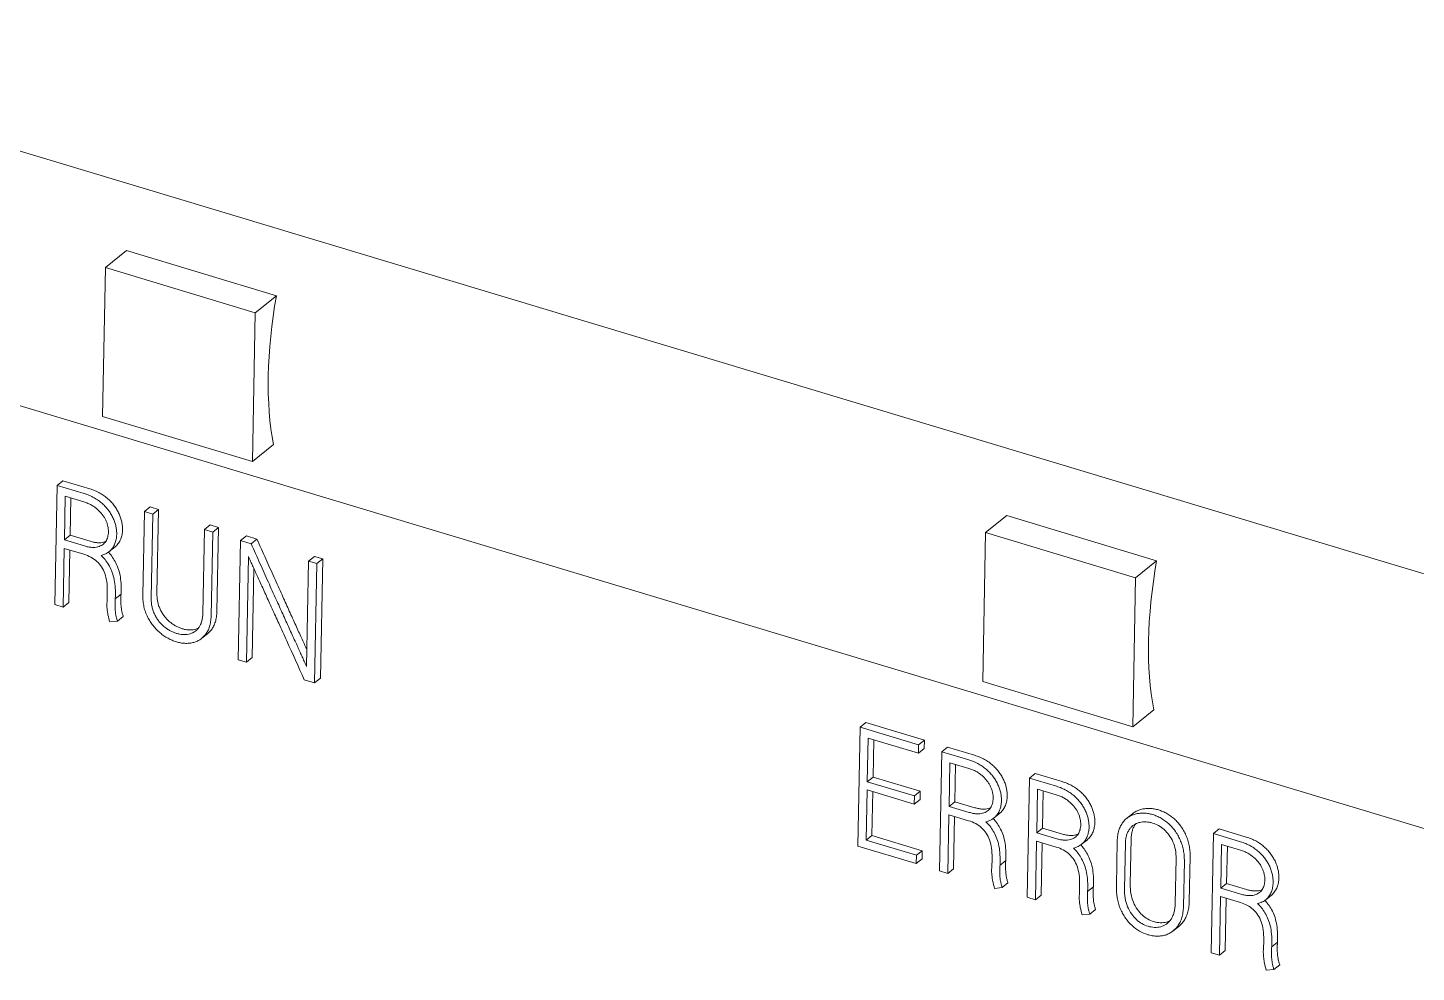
# Model space of a CAD drawing. Header units: inches. Extents: x 9220 to 92460, y -39241 to 4813.
# Drawn here: x 74489.39 to 74502.29, y -32893.82 to -32885.04 of the extents above; entities that cross this region are included whole.
import ezdxf

# ---------------------------------------------------------------- set-up
doc = ezdxf.new("R2010")
doc.units = ezdxf.units.IN
doc.header["$MEASUREMENT"] = 0

# ---------------------------------------------------------------- blocks, each defined once
blk = doc.blocks.new('A$C24EF5112')
at = {"color": 0, "linetype": 'Continuous', "lineweight": 0, "extrusion": (1.17636e-17, 0.017452, 0.999848)}
for p, q in [((-236.687, 322.44), (-132.314, 291)), ((-236.804, 316.416), (-132.431, 284.976)), ((-207.935, 311.619), (-207.434, 312.023)), ((-207.434, 312.023), (-203.87, 310.949)), ((-207.935, 311.619), (-208.004, 308.077)), ((-204.372, 310.545), (-207.935, 311.619)), ((-204.372, 310.545), (-203.87, 310.949)), ((-204.44, 307.004), (-204.372, 310.545)), ((-208.004, 308.077), (-204.44, 307.004)), ((-204.44, 307.004), (-203.939, 307.408)), ((-209.082, 306.439), (-209.137, 303.606)), ((-208.945, 306.55), (-209.082, 306.439)), ((-208.44, 306.245), (-209.082, 306.439)), ((-208.303, 306.356), (-208.945, 306.55)), ((-208.909, 305.142), (-208.889, 306.179)), ((-208.889, 306.179), (-208.444, 306.045)), ((-208.771, 305.252), (-208.754, 306.139)), ((-206.867, 305.928), (-207.004, 305.817)), ((-206.67, 305.868), (-206.867, 305.928)), ((-207.004, 305.817), (-207.043, 303.821)), ((-206.807, 305.758), (-207.004, 305.817)), ((-206.846, 303.761), (-206.807, 305.758)), ((-206.67, 305.868), (-206.807, 305.758)), ((-206.709, 303.872), (-206.67, 305.868)), ((-187.014, 305.316), (-186.513, 305.721)), ((-186.513, 305.721), (-182.949, 304.647)), ((-208.771, 305.252), (-208.909, 305.142)), ((-208.296, 305.109), (-208.771, 305.252)), ((-205.581, 305.388), (-205.619, 303.392)), ((-205.443, 305.499), (-205.581, 305.388)), ((-205.383, 305.329), (-205.581, 305.388)), ((-205.246, 305.439), (-205.443, 305.499)), ((-205.422, 303.332), (-205.383, 305.329)), ((-205.246, 305.439), (-205.383, 305.329)), ((-205.285, 303.443), (-205.246, 305.439)), ((-187.014, 305.316), (-187.083, 301.775)), ((-183.45, 304.243), (-187.014, 305.316)), ((-208.94, 303.546), (-208.913, 304.941)), ((-208.913, 304.941), (-208.445, 304.8)), ((-208.433, 304.998), (-208.909, 305.142)), ((-207.704, 304.976), (-207.841, 304.866)), ((-204.722, 305.125), (-204.777, 302.292)), ((-204.584, 305.236), (-204.722, 305.125)), ((-204.47, 305.05), (-204.722, 305.125)), ((-204.333, 305.16), (-204.584, 305.236)), ((-204.333, 305.16), (-204.47, 305.05)), ((-208.802, 303.657), (-208.778, 304.901)), ((-204.583, 302.234), (-204.534, 304.749)), ((-203.105, 304.638), (-203.153, 302.131)), ((-202.967, 304.749), (-203.105, 304.638)), ((-202.907, 304.579), (-203.105, 304.638)), ((-202.77, 304.69), (-202.967, 304.749)), ((-202.77, 304.69), (-202.907, 304.579)), ((-202.825, 301.856), (-202.77, 304.69)), ((-183.45, 304.243), (-182.949, 304.647)), ((-204.446, 302.345), (-204.405, 304.461)), ((-202.962, 301.746), (-202.907, 304.579)), ((-207.561, 303.856), (-207.56, 303.935)), ((-183.519, 300.702), (-183.45, 304.243)), ((-209.137, 303.606), (-208.94, 303.546)), ((-208.802, 303.657), (-208.94, 303.546)), ((-207.894, 303.674), (-207.899, 303.64)), ((-207.89, 303.922), (-207.894, 303.674)), ((-207.561, 303.856), (-207.698, 303.745)), ((-207.698, 303.745), (-207.697, 303.824)), ((-207.509, 303.319), (-207.647, 303.208)), ((-207.83, 303.192), (-207.647, 303.208)), ((-205.505, 302.913), (-205.642, 302.803)), ((-204.777, 302.292), (-204.583, 302.234)), ((-204.446, 302.345), (-204.583, 302.234)), ((-203.206, 301.819), (-202.962, 301.746)), ((-202.825, 301.856), (-202.962, 301.746)), ((-187.083, 301.775), (-183.519, 300.702)), ((-183.519, 300.702), (-183.018, 301.106)), ((-189.997, 300.69), (-190.052, 297.864)), ((-189.859, 300.8), (-189.997, 300.69)), ((-188.608, 300.271), (-189.997, 300.69)), ((-188.47, 300.382), (-189.859, 300.8)), ((-189.827, 299.394), (-189.807, 300.431)), ((-189.807, 300.431), (-188.612, 300.071)), ((-189.69, 299.504), (-189.673, 300.391)), ((-188.47, 300.382), (-188.608, 300.271)), ((-188.474, 300.182), (-188.47, 300.382)), ((-188.612, 300.071), (-188.608, 300.271)), ((-188.474, 300.182), (-188.612, 300.071)), ((-188.054, 300.105), (-188.109, 297.272)), ((-187.917, 300.215), (-188.054, 300.105)), ((-187.412, 299.911), (-188.054, 300.105)), ((-187.275, 300.022), (-187.917, 300.215)), ((-187.881, 298.807), (-187.861, 299.845)), ((-187.861, 299.845), (-187.416, 299.711)), ((-187.744, 298.918), (-187.727, 299.804)), ((-189.69, 299.504), (-189.827, 299.394)), ((-188.705, 299.056), (-189.827, 299.394)), ((-188.568, 299.166), (-189.69, 299.504)), ((-185.973, 299.478), (-186.028, 296.645)), ((-185.836, 299.588), (-185.973, 299.478)), ((-185.331, 299.284), (-185.973, 299.478)), ((-185.193, 299.395), (-185.836, 299.588)), ((-189.854, 298.003), (-189.831, 299.197)), ((-189.831, 299.197), (-188.709, 298.859)), ((-189.717, 298.113), (-189.697, 299.157)), ((-188.709, 298.859), (-188.705, 299.056)), ((-188.568, 299.166), (-188.705, 299.056)), ((-188.572, 298.97), (-188.568, 299.166)), ((-185.8, 298.18), (-185.78, 299.218)), ((-185.78, 299.218), (-185.335, 299.084)), ((-185.662, 298.291), (-185.645, 299.177)), ((-188.572, 298.97), (-188.709, 298.859)), ((-187.744, 298.918), (-187.881, 298.807)), ((-187.405, 298.664), (-187.881, 298.807)), ((-187.268, 298.775), (-187.744, 298.918)), ((-187.912, 297.212), (-187.885, 298.607)), ((-187.885, 298.607), (-187.417, 298.466)), ((-187.775, 297.323), (-187.751, 298.567)), ((-186.676, 298.642), (-186.813, 298.532)), ((-183.524, 298.632), (-183.662, 298.521)), ((-189.717, 298.113), (-189.854, 298.003)), ((-188.659, 297.643), (-189.854, 298.003)), ((-188.522, 297.753), (-189.717, 298.113)), ((-185.662, 298.291), (-185.8, 298.18)), ((-185.324, 298.037), (-185.8, 298.18)), ((-185.187, 298.148), (-185.662, 298.291)), ((-184.595, 298.015), (-184.732, 297.905)), ((-183.885, 297.987), (-183.906, 296.906)), ((-183.575, 296.959), (-183.554, 298.04)), ((-181.597, 298.16), (-181.652, 295.326)), ((-181.46, 298.27), (-181.597, 298.16)), ((-180.955, 297.966), (-181.597, 298.16)), ((-180.818, 298.077), (-181.46, 298.27)), ((-190.052, 297.864), (-188.663, 297.446)), ((-188.522, 297.753), (-188.659, 297.643)), ((-188.525, 297.557), (-188.522, 297.753)), ((-185.831, 296.585), (-185.804, 297.98)), ((-185.804, 297.98), (-185.335, 297.839)), ((-185.693, 296.696), (-185.669, 297.94)), ((-183.712, 296.848), (-183.691, 297.929)), ((-181.424, 296.862), (-181.404, 297.9)), ((-181.404, 297.9), (-180.959, 297.766)), ((-181.287, 296.973), (-181.269, 297.859)), ((-188.663, 297.446), (-188.659, 297.643)), ((-188.525, 297.557), (-188.663, 297.446)), ((-186.867, 297.34), (-186.871, 297.306)), ((-186.862, 297.587), (-186.867, 297.34)), ((-186.534, 297.522), (-186.671, 297.411)), ((-186.671, 297.411), (-186.669, 297.49)), ((-186.534, 297.522), (-186.532, 297.601)), ((-182.488, 297.566), (-182.509, 296.486)), ((-182.312, 296.426), (-182.291, 297.507)), ((-182.175, 296.537), (-182.154, 297.618)), ((-188.109, 297.272), (-187.912, 297.212)), ((-187.775, 297.323), (-187.912, 297.212)), ((-186.802, 296.858), (-186.619, 296.874)), ((-186.482, 296.985), (-186.619, 296.874)), ((-185.693, 296.696), (-185.831, 296.585)), ((-184.785, 296.713), (-184.79, 296.679)), ((-184.78, 296.96), (-184.785, 296.713)), ((-184.452, 296.895), (-184.589, 296.784)), ((-184.589, 296.784), (-184.588, 296.863)), ((-184.452, 296.895), (-184.451, 296.974)), ((-181.287, 296.973), (-181.424, 296.862)), ((-180.948, 296.719), (-181.424, 296.862)), ((-180.811, 296.83), (-181.287, 296.973)), ((-180.219, 296.697), (-180.356, 296.586)), ((-186.028, 296.645), (-185.831, 296.585)), ((-184.4, 296.358), (-184.537, 296.247)), ((-181.455, 295.267), (-181.428, 296.662)), ((-181.428, 296.662), (-180.96, 296.521)), ((-181.318, 295.378), (-181.294, 296.622)), ((-184.721, 296.231), (-184.537, 296.247)), ((-182.422, 295.954), (-182.559, 295.844)), ((-181.318, 295.378), (-181.455, 295.267)), ((-180.41, 295.395), (-180.414, 295.361)), ((-180.405, 295.642), (-180.41, 295.395)), ((-180.076, 295.577), (-180.214, 295.466)), ((-180.214, 295.466), (-180.212, 295.545)), ((-180.076, 295.577), (-180.075, 295.655)), ((-181.652, 295.326), (-181.455, 295.267)), ((-180.024, 295.039), (-180.162, 294.929)), ((-180.345, 294.913), (-180.162, 294.929))]:
    blk.add_line(p, q, dxfattribs=at)
at = {"color": 0, "linetype": 'Continuous', "lineweight": 0}
for centre in [(-200.631, 311.818), (-179.71, 305.516)]:
    blk.add_ellipse(centre, major_axis=(-1.947, -6.463), ratio=0.437606, start_param=4.977159, end_param=5.586544, dxfattribs=at)
for points, knots in [([(-208.036, 304.776), (-207.997, 304.785), (-207.922, 304.81), (-207.827, 304.871), (-207.756, 304.954), (-207.706, 305.051), (-207.673, 305.157), (-207.663, 305.263), (-207.667, 305.365), (-207.682, 305.461), (-207.708, 305.558), (-207.745, 305.654), (-207.794, 305.748), (-207.853, 305.84), (-207.924, 305.927), (-208.006, 306.008), (-208.099, 306.083), (-208.203, 306.149), (-208.318, 306.205), (-208.398, 306.233), (-208.44, 306.245)], [0, 0, 0, 0, 0.069294, 0.13428, 0.197664, 0.25974, 0.319784, 0.379463, 0.425992, 0.472579, 0.519947, 0.567626, 0.615261, 0.663699, 0.713306, 0.76464, 0.818678, 0.875552, 0.935645, 1, 1, 1, 1]), ([(-207.704, 304.976), (-207.7, 304.98), (-207.668, 305.006), (-207.618, 305.065), (-207.568, 305.162), (-207.536, 305.268), (-207.525, 305.374), (-207.529, 305.476), (-207.545, 305.571), (-207.571, 305.668), (-207.608, 305.765), (-207.657, 305.859), (-207.716, 305.95), (-207.786, 306.037), (-207.869, 306.118), (-207.962, 306.193), (-208.066, 306.26), (-208.181, 306.315), (-208.261, 306.344), (-208.303, 306.356)], [0.1254721, 0.1254721, 0.1254721, 0.1254721, 0.1342805, 0.1976636, 0.2597404, 0.3197844, 0.3794631, 0.4259916, 0.4725788, 0.5199473, 0.5676264, 0.6152608, 0.6636985, 0.7133061, 0.7646396, 0.8186782, 0.8755524, 0.9356448, 1, 1, 1, 1]), ([(-208.444, 306.045), (-208.412, 306.036), (-208.352, 306.014), (-208.266, 305.973), (-208.188, 305.923), (-208.119, 305.867), (-208.057, 305.807), (-208.003, 305.744), (-207.958, 305.678), (-207.921, 305.609), (-207.894, 305.538), (-207.875, 305.468), (-207.864, 305.399), (-207.861, 305.333), (-207.866, 305.27), (-207.878, 305.212), (-207.897, 305.157), (-207.924, 305.106), (-207.96, 305.062), (-208.004, 305.025), (-208.055, 304.996), (-208.116, 304.976), (-208.183, 304.964), (-208.259, 304.963), (-208.344, 304.974), (-208.402, 304.989), (-208.433, 304.998)], [0, 0, 0, 0, 0.054523, 0.105033, 0.152426, 0.197334, 0.240045, 0.281231, 0.321197, 0.360276, 0.399284, 0.437894, 0.475569, 0.512894, 0.548587, 0.584288, 0.620504, 0.656909, 0.6934, 0.73075, 0.769355, 0.809686, 0.852488, 0.898074, 0.946983, 1, 1, 1, 1]), ([(-207.927, 305.105), (-207.943, 305.099), (-207.982, 305.086), (-208.046, 305.075), (-208.122, 305.074), (-208.206, 305.085), (-208.265, 305.1), (-208.296, 305.109)], [0.7754425, 0.7754425, 0.7754425, 0.7754425, 0.8096864, 0.8524876, 0.8980744, 0.9469828, 1, 1, 1, 1]), ([(-203.153, 302.131), (-203.161, 302.15), (-203.181, 302.194), (-203.215, 302.27), (-203.258, 302.365), (-203.309, 302.477), (-203.366, 302.603), (-203.429, 302.741), (-203.497, 302.89), (-203.568, 303.048), (-203.643, 303.213), (-203.719, 303.382), (-203.796, 303.553), (-203.91, 303.805), (-204.065, 304.148), (-204.264, 304.59), (-204.4, 304.894), (-204.47, 305.05)], [0, 0, 0, 0, 0.019057, 0.045144, 0.078261, 0.117077, 0.160259, 0.207807, 0.259003, 0.31313, 0.370188, 0.428711, 0.487234, 0.545757, 0.688172, 0.839586, 1, 1, 1, 1]), ([(-203.146, 302.53), (-203.154, 302.548), (-203.181, 302.608), (-203.229, 302.714), (-203.292, 302.852), (-203.359, 303), (-203.431, 303.158), (-203.505, 303.323), (-203.582, 303.493), (-203.659, 303.664), (-203.773, 303.916), (-203.927, 304.259), (-204.126, 304.701), (-204.263, 305.004), (-204.333, 305.16)], [0.0986091, 0.0986091, 0.0986091, 0.0986091, 0.1170769, 0.1602587, 0.2078068, 0.2590033, 0.3131304, 0.3701881, 0.4287111, 0.487234, 0.545757, 0.6881721, 0.8395864, 1, 1, 1, 1]), ([(-208.445, 304.8), (-208.388, 304.783), (-208.282, 304.741), (-208.136, 304.639), (-208.019, 304.503), (-207.937, 304.334), (-207.894, 304.135), (-207.888, 303.996), (-207.89, 303.922)], [0, 0, 0, 0, 0.16403, 0.311174, 0.454212, 0.607502, 0.786028, 1, 1, 1, 1]), ([(-207.697, 303.824), (-207.695, 303.898), (-207.699, 304.038), (-207.727, 304.236), (-207.781, 304.407), (-207.855, 304.552), (-207.938, 304.675), (-208.002, 304.745), (-208.036, 304.776)], [0, 0, 0, 0, 0.231747, 0.4284, 0.594838, 0.741141, 0.874662, 1, 1, 1, 1]), ([(-207.56, 303.935), (-207.558, 304.009), (-207.561, 304.148), (-207.589, 304.347), (-207.644, 304.518), (-207.717, 304.662), (-207.791, 304.771), (-207.842, 304.83), (-207.861, 304.85)], [0, 0, 0, 0, 0.2317468, 0.4284002, 0.594838, 0.7411405, 0.8746616, 0.9521999, 0.9521999, 0.9521999, 0.9521999]), ([(-204.534, 304.749), (-204.527, 304.731), (-204.509, 304.689), (-204.476, 304.615), (-204.433, 304.522), (-204.382, 304.411), (-204.325, 304.286), (-204.262, 304.148), (-204.195, 303.999), (-204.123, 303.841), (-204.049, 303.676), (-203.972, 303.506), (-203.893, 303.334), (-203.777, 303.078), (-203.548, 302.573), (-203.345, 302.126), (-203.206, 301.819)], [0, 0, 0, 0, 0.017881, 0.043036, 0.075471, 0.113785, 0.156579, 0.203853, 0.254825, 0.308715, 0.365522, 0.423995, 0.482881, 0.542179, 0.685414, 1, 1, 1, 1]), ([(-207.899, 303.64), (-207.899, 303.619), (-207.899, 303.576), (-207.894, 303.509), (-207.886, 303.437), (-207.868, 303.331), (-207.846, 303.248), (-207.83, 303.192)], [0, 0, 0, 0, 0.143043, 0.29468, 0.455366, 0.625872, 1, 1, 1, 1]), ([(-207.647, 303.208), (-207.655, 303.234), (-207.671, 303.286), (-207.688, 303.36), (-207.697, 303.429), (-207.702, 303.493), (-207.705, 303.553), (-207.705, 303.599), (-207.704, 303.634), (-207.704, 303.658), (-207.704, 303.681), (-207.703, 303.711), (-207.7, 303.732), (-207.698, 303.745)], [0, 0, 0, 0, 0.144494, 0.279527, 0.406049, 0.524748, 0.635591, 0.738757, 0.787218, 0.833195, 0.876686, 0.918528, 1, 1, 1, 1]), ([(-207.509, 303.319), (-207.518, 303.345), (-207.533, 303.396), (-207.55, 303.471), (-207.56, 303.54), (-207.565, 303.604), (-207.568, 303.664), (-207.568, 303.71), (-207.567, 303.745), (-207.567, 303.769), (-207.566, 303.792), (-207.565, 303.821), (-207.563, 303.842), (-207.561, 303.856)], [0, 0, 0, 0, 0.144494, 0.279527, 0.406049, 0.524748, 0.635591, 0.738757, 0.787218, 0.833195, 0.876686, 0.918528, 1, 1, 1, 1]), ([(-207.043, 303.821), (-207.044, 303.775), (-207.041, 303.687), (-207.021, 303.555), (-206.984, 303.43), (-206.934, 303.313), (-206.873, 303.204), (-206.802, 303.104), (-206.723, 303.014), (-206.636, 302.932), (-206.543, 302.862), (-206.446, 302.802), (-206.347, 302.754), (-206.247, 302.717), (-206.147, 302.693), (-206.047, 302.682), (-205.949, 302.683), (-205.855, 302.697), (-205.767, 302.726), (-205.686, 302.768), (-205.613, 302.825), (-205.55, 302.896), (-205.496, 302.982), (-205.454, 303.083), (-205.429, 303.201), (-205.423, 303.287), (-205.422, 303.332)], [0, 0, 0, 0, 0.051112, 0.09854, 0.143212, 0.185844, 0.22688, 0.267103, 0.306718, 0.345783, 0.384953, 0.423913, 0.462254, 0.500532, 0.53881, 0.577151, 0.616111, 0.655206, 0.694061, 0.733357, 0.7733, 0.814194, 0.856788, 0.90146, 0.948888, 1, 1, 1, 1]), ([(-205.619, 303.392), (-205.62, 303.356), (-205.625, 303.288), (-205.644, 303.194), (-205.677, 303.115), (-205.718, 303.049), (-205.767, 302.995), (-205.823, 302.952), (-205.885, 302.921), (-205.952, 302.901), (-206.023, 302.892), (-206.097, 302.892), (-206.17, 302.901), (-206.244, 302.918), (-206.318, 302.945), (-206.393, 302.981), (-206.466, 303.025), (-206.536, 303.077), (-206.602, 303.137), (-206.662, 303.205), (-206.715, 303.28), (-206.761, 303.364), (-206.8, 303.454), (-206.829, 303.551), (-206.844, 303.655), (-206.847, 303.725), (-206.846, 303.761)], [0, 0, 0, 0, 0.053135, 0.102077, 0.147781, 0.190952, 0.23197, 0.271629, 0.310449, 0.348815, 0.387431, 0.425669, 0.462715, 0.499042, 0.536443, 0.574124, 0.612569, 0.651185, 0.689551, 0.728371, 0.76803, 0.809048, 0.852219, 0.897923, 0.946865, 1, 1, 1, 1]), ([(-205.725, 303.044), (-205.733, 303.04), (-205.762, 303.028), (-205.815, 303.011), (-205.886, 303.002), (-205.959, 303.003), (-206.033, 303.011), (-206.107, 303.029), (-206.181, 303.056), (-206.255, 303.092), (-206.328, 303.136), (-206.399, 303.187), (-206.464, 303.248), (-206.524, 303.316), (-206.578, 303.391), (-206.624, 303.474), (-206.663, 303.564), (-206.691, 303.662), (-206.707, 303.766), (-206.709, 303.836), (-206.709, 303.872)], [0.2960052, 0.2960052, 0.2960052, 0.2960052, 0.3104489, 0.3488152, 0.3874307, 0.4256695, 0.4627147, 0.4990416, 0.5364428, 0.574124, 0.6125693, 0.6511848, 0.6895511, 0.7283711, 0.7680298, 0.8090479, 0.8522192, 0.8979233, 0.9468649, 1, 1, 1, 1]), ([(-205.505, 302.913), (-205.496, 302.921), (-205.463, 302.95), (-205.412, 303.007), (-205.358, 303.092), (-205.317, 303.194), (-205.292, 303.312), (-205.286, 303.398), (-205.285, 303.443)], [0.7576284, 0.7576284, 0.7576284, 0.7576284, 0.7732996, 0.8141936, 0.8567884, 0.9014604, 0.9488876, 1, 1, 1, 1]), ([(-186.676, 298.642), (-186.672, 298.645), (-186.641, 298.672), (-186.591, 298.73), (-186.541, 298.827), (-186.509, 298.934), (-186.498, 299.04), (-186.502, 299.142), (-186.517, 299.237), (-186.543, 299.334), (-186.58, 299.431), (-186.629, 299.525), (-186.688, 299.616), (-186.759, 299.703), (-186.841, 299.784), (-186.934, 299.859), (-187.039, 299.926), (-187.153, 299.981), (-187.234, 300.009), (-187.275, 300.022)], [0.1254721, 0.1254721, 0.1254721, 0.1254721, 0.1342805, 0.1976636, 0.2597404, 0.3197844, 0.3794631, 0.4259916, 0.4725788, 0.5199473, 0.5676264, 0.6152608, 0.6636985, 0.7133061, 0.7646396, 0.8186782, 0.8755524, 0.9356448, 1, 1, 1, 1]), ([(-187.416, 299.711), (-187.385, 299.701), (-187.324, 299.68), (-187.238, 299.639), (-187.16, 299.589), (-187.091, 299.533), (-187.029, 299.473), (-186.976, 299.41), (-186.93, 299.344), (-186.894, 299.275), (-186.866, 299.204), (-186.847, 299.134), (-186.836, 299.065), (-186.833, 298.999), (-186.838, 298.936), (-186.85, 298.878), (-186.87, 298.822), (-186.897, 298.772), (-186.932, 298.728), (-186.976, 298.691), (-187.028, 298.662), (-187.088, 298.642), (-187.156, 298.63), (-187.232, 298.629), (-187.316, 298.64), (-187.375, 298.655), (-187.405, 298.664)], [0, 0, 0, 0, 0.054523, 0.105033, 0.152426, 0.197334, 0.240045, 0.281231, 0.321197, 0.360276, 0.399284, 0.437894, 0.475569, 0.512894, 0.548587, 0.584288, 0.620504, 0.656909, 0.6934, 0.73075, 0.769355, 0.809686, 0.852488, 0.898074, 0.946983, 1, 1, 1, 1]), ([(-187.009, 298.442), (-186.969, 298.451), (-186.894, 298.476), (-186.799, 298.536), (-186.728, 298.62), (-186.678, 298.717), (-186.646, 298.823), (-186.635, 298.929), (-186.639, 299.031), (-186.654, 299.127), (-186.681, 299.223), (-186.718, 299.32), (-186.766, 299.414), (-186.826, 299.505), (-186.896, 299.592), (-186.979, 299.673), (-187.072, 299.748), (-187.176, 299.815), (-187.291, 299.87), (-187.371, 299.899), (-187.412, 299.911)], [0, 0, 0, 0, 0.069294, 0.13428, 0.197664, 0.25974, 0.319784, 0.379463, 0.425992, 0.472579, 0.519947, 0.567626, 0.615261, 0.663699, 0.713306, 0.76464, 0.818678, 0.875552, 0.935645, 1, 1, 1, 1]), ([(-184.595, 298.015), (-184.591, 298.018), (-184.559, 298.045), (-184.509, 298.103), (-184.459, 298.2), (-184.427, 298.307), (-184.416, 298.413), (-184.42, 298.515), (-184.436, 298.61), (-184.462, 298.707), (-184.499, 298.804), (-184.548, 298.898), (-184.607, 298.989), (-184.677, 299.076), (-184.76, 299.157), (-184.853, 299.232), (-184.957, 299.299), (-185.072, 299.354), (-185.152, 299.382), (-185.193, 299.395)], [0.1254721, 0.1254721, 0.1254721, 0.1254721, 0.1342805, 0.1976636, 0.2597404, 0.3197844, 0.3794631, 0.4259916, 0.4725788, 0.5199473, 0.5676264, 0.6152608, 0.6636985, 0.7133061, 0.7646396, 0.8186782, 0.8755524, 0.9356448, 1, 1, 1, 1]), ([(-185.335, 299.084), (-185.303, 299.074), (-185.243, 299.053), (-185.157, 299.012), (-185.079, 298.962), (-185.01, 298.906), (-184.948, 298.846), (-184.894, 298.783), (-184.849, 298.717), (-184.812, 298.648), (-184.785, 298.577), (-184.766, 298.507), (-184.755, 298.438), (-184.752, 298.372), (-184.757, 298.309), (-184.769, 298.251), (-184.788, 298.195), (-184.815, 298.145), (-184.851, 298.101), (-184.895, 298.064), (-184.946, 298.035), (-185.007, 298.015), (-185.074, 298.003), (-185.15, 298.002), (-185.235, 298.013), (-185.293, 298.028), (-185.324, 298.037)], [0, 0, 0, 0, 0.054523, 0.105033, 0.152426, 0.197334, 0.240045, 0.281231, 0.321197, 0.360276, 0.399284, 0.437894, 0.475569, 0.512894, 0.548587, 0.584288, 0.620504, 0.656909, 0.6934, 0.73075, 0.769355, 0.809686, 0.852488, 0.898074, 0.946983, 1, 1, 1, 1]), ([(-184.927, 297.815), (-184.887, 297.824), (-184.813, 297.849), (-184.718, 297.909), (-184.647, 297.993), (-184.596, 298.09), (-184.564, 298.196), (-184.553, 298.302), (-184.558, 298.404), (-184.573, 298.5), (-184.599, 298.596), (-184.636, 298.693), (-184.685, 298.787), (-184.744, 298.878), (-184.815, 298.965), (-184.897, 299.046), (-184.99, 299.121), (-185.094, 299.188), (-185.209, 299.243), (-185.289, 299.272), (-185.331, 299.284)], [0, 0, 0, 0, 0.069294, 0.13428, 0.197664, 0.25974, 0.319784, 0.379463, 0.425992, 0.472579, 0.519947, 0.567626, 0.615261, 0.663699, 0.713306, 0.76464, 0.818678, 0.875552, 0.935645, 1, 1, 1, 1]), ([(-186.899, 298.771), (-186.916, 298.765), (-186.954, 298.752), (-187.019, 298.741), (-187.095, 298.74), (-187.179, 298.751), (-187.238, 298.766), (-187.268, 298.775)], [0.7754425, 0.7754425, 0.7754425, 0.7754425, 0.8096864, 0.8524876, 0.8980744, 0.9469828, 1, 1, 1, 1]), ([(-182.291, 297.507), (-182.29, 297.55), (-182.293, 297.636), (-182.311, 297.766), (-182.343, 297.892), (-182.388, 298.012), (-182.446, 298.127), (-182.514, 298.228), (-182.586, 298.32), (-182.666, 298.399), (-182.752, 298.468), (-182.845, 298.528), (-182.943, 298.577), (-183.043, 298.613), (-183.145, 298.637), (-183.245, 298.648), (-183.344, 298.646), (-183.44, 298.631), (-183.53, 298.602), (-183.613, 298.559), (-183.689, 298.502), (-183.754, 298.428), (-183.809, 298.341), (-183.852, 298.238), (-183.878, 298.119), (-183.884, 298.033), (-183.885, 297.987)], [0, 0, 0, 0, 0.048893, 0.095595, 0.140787, 0.184487, 0.226759, 0.268474, 0.305074, 0.341602, 0.378776, 0.416401, 0.454251, 0.492972, 0.531283, 0.569859, 0.609279, 0.649046, 0.688734, 0.728987, 0.76991, 0.811776, 0.855378, 0.900898, 0.94879, 1, 1, 1, 1]), ([(-182.154, 297.618), (-182.153, 297.661), (-182.155, 297.747), (-182.173, 297.877), (-182.206, 298.002), (-182.251, 298.123), (-182.309, 298.237), (-182.376, 298.339), (-182.449, 298.43), (-182.528, 298.509), (-182.615, 298.579), (-182.708, 298.639), (-182.806, 298.687), (-182.906, 298.724), (-183.007, 298.748), (-183.108, 298.759), (-183.207, 298.757), (-183.302, 298.742), (-183.392, 298.712), (-183.466, 298.674), (-183.508, 298.645), (-183.524, 298.632)], [0, 0, 0, 0, 0.0488932, 0.0955951, 0.1407871, 0.1844866, 0.2267588, 0.2684738, 0.3050745, 0.3416015, 0.3787761, 0.4164007, 0.4542509, 0.4929719, 0.5312834, 0.5698591, 0.6092786, 0.6490462, 0.6887345, 0.7289867, 0.7557973, 0.7557973, 0.7557973, 0.7557973]), ([(-187.417, 298.466), (-187.361, 298.449), (-187.254, 298.407), (-187.109, 298.305), (-186.991, 298.169), (-186.909, 298), (-186.866, 297.801), (-186.86, 297.662), (-186.862, 297.587)], [0, 0, 0, 0, 0.16403, 0.311174, 0.454212, 0.607502, 0.786028, 1, 1, 1, 1]), ([(-186.669, 297.49), (-186.668, 297.564), (-186.671, 297.703), (-186.699, 297.902), (-186.754, 298.073), (-186.827, 298.217), (-186.91, 298.341), (-186.975, 298.411), (-187.009, 298.442)], [0, 0, 0, 0, 0.231747, 0.4284, 0.594838, 0.741141, 0.874662, 1, 1, 1, 1]), ([(-186.532, 297.601), (-186.531, 297.675), (-186.534, 297.814), (-186.562, 298.013), (-186.616, 298.184), (-186.69, 298.328), (-186.763, 298.437), (-186.814, 298.496), (-186.834, 298.516)], [0, 0, 0, 0, 0.2317468, 0.4284002, 0.594838, 0.7411405, 0.8746616, 0.9521999, 0.9521999, 0.9521999, 0.9521999]), ([(-183.691, 297.929), (-183.691, 297.964), (-183.686, 298.031), (-183.666, 298.124), (-183.634, 298.204), (-183.592, 298.271), (-183.543, 298.328), (-183.486, 298.372), (-183.422, 298.405), (-183.353, 298.428), (-183.279, 298.439), (-183.203, 298.44), (-183.125, 298.431), (-183.024, 298.407), (-182.902, 298.356), (-182.768, 298.26), (-182.65, 298.128), (-182.552, 297.964), (-182.495, 297.768), (-182.487, 297.635), (-182.488, 297.566)], [0, 0, 0, 0, 0.05203, 0.100525, 0.146412, 0.190186, 0.232072, 0.272854, 0.312965, 0.352724, 0.392836, 0.432721, 0.471684, 0.510284, 0.584004, 0.654194, 0.726107, 0.809603, 0.898616, 1, 1, 1, 1]), ([(-183.554, 298.04), (-183.554, 298.075), (-183.549, 298.142), (-183.529, 298.235), (-183.497, 298.314), (-183.466, 298.365), (-183.447, 298.389), (-183.444, 298.393)], [0, 0, 0, 0, 0.0520299, 0.1005253, 0.1464123, 0.1901859, 0.1987754, 0.1987754, 0.1987754, 0.1987754]), ([(-184.818, 298.144), (-184.834, 298.138), (-184.872, 298.125), (-184.937, 298.114), (-185.013, 298.113), (-185.097, 298.124), (-185.156, 298.139), (-185.187, 298.148)], [0.7754425, 0.7754425, 0.7754425, 0.7754425, 0.8096864, 0.8524876, 0.8980744, 0.9469828, 1, 1, 1, 1]), ([(-180.219, 296.697), (-180.215, 296.7), (-180.184, 296.727), (-180.134, 296.785), (-180.083, 296.882), (-180.051, 296.989), (-180.04, 297.095), (-180.045, 297.197), (-180.06, 297.292), (-180.086, 297.389), (-180.123, 297.485), (-180.172, 297.58), (-180.231, 297.671), (-180.302, 297.758), (-180.384, 297.839), (-180.477, 297.914), (-180.581, 297.981), (-180.696, 298.036), (-180.776, 298.064), (-180.818, 298.077)], [0.1254721, 0.1254721, 0.1254721, 0.1254721, 0.1342805, 0.1976636, 0.2597404, 0.3197844, 0.3794631, 0.4259916, 0.4725788, 0.5199473, 0.5676264, 0.6152608, 0.6636985, 0.7133061, 0.7646396, 0.8186782, 0.8755524, 0.9356448, 1, 1, 1, 1]), ([(-185.335, 297.839), (-185.279, 297.822), (-185.173, 297.78), (-185.027, 297.678), (-184.91, 297.542), (-184.828, 297.373), (-184.785, 297.174), (-184.779, 297.035), (-184.78, 296.96)], [0, 0, 0, 0, 0.16403, 0.311174, 0.454212, 0.607502, 0.786028, 1, 1, 1, 1]), ([(-184.588, 296.863), (-184.586, 296.937), (-184.59, 297.076), (-184.618, 297.275), (-184.672, 297.446), (-184.746, 297.59), (-184.829, 297.714), (-184.893, 297.784), (-184.927, 297.815)], [0, 0, 0, 0, 0.231747, 0.4284, 0.594838, 0.741141, 0.874662, 1, 1, 1, 1]), ([(-184.451, 296.974), (-184.449, 297.048), (-184.452, 297.187), (-184.48, 297.386), (-184.535, 297.557), (-184.608, 297.701), (-184.682, 297.81), (-184.733, 297.869), (-184.752, 297.889)], [0, 0, 0, 0, 0.2317468, 0.4284002, 0.594838, 0.7411405, 0.8746616, 0.9521999, 0.9521999, 0.9521999, 0.9521999]), ([(-180.959, 297.766), (-180.928, 297.756), (-180.867, 297.735), (-180.781, 297.694), (-180.703, 297.644), (-180.634, 297.588), (-180.572, 297.528), (-180.519, 297.465), (-180.473, 297.398), (-180.436, 297.33), (-180.409, 297.259), (-180.39, 297.189), (-180.379, 297.12), (-180.376, 297.054), (-180.381, 296.991), (-180.393, 296.933), (-180.413, 296.877), (-180.44, 296.827), (-180.475, 296.783), (-180.519, 296.746), (-180.571, 296.717), (-180.631, 296.697), (-180.699, 296.685), (-180.775, 296.684), (-180.859, 296.695), (-180.918, 296.71), (-180.948, 296.719)], [0, 0, 0, 0, 0.054523, 0.105033, 0.152426, 0.197334, 0.240045, 0.281231, 0.321197, 0.360276, 0.399284, 0.437894, 0.475569, 0.512894, 0.548587, 0.584288, 0.620504, 0.656909, 0.6934, 0.73075, 0.769355, 0.809686, 0.852488, 0.898074, 0.946983, 1, 1, 1, 1]), ([(-180.552, 296.497), (-180.512, 296.506), (-180.437, 296.531), (-180.342, 296.591), (-180.271, 296.675), (-180.221, 296.772), (-180.189, 296.878), (-180.178, 296.984), (-180.182, 297.086), (-180.197, 297.182), (-180.223, 297.278), (-180.26, 297.375), (-180.309, 297.469), (-180.368, 297.56), (-180.439, 297.647), (-180.521, 297.728), (-180.614, 297.803), (-180.719, 297.87), (-180.833, 297.925), (-180.914, 297.954), (-180.955, 297.966)], [0, 0, 0, 0, 0.069294, 0.13428, 0.197664, 0.25974, 0.319784, 0.379463, 0.425992, 0.472579, 0.519947, 0.567626, 0.615261, 0.663699, 0.713306, 0.76464, 0.818678, 0.875552, 0.935645, 1, 1, 1, 1]), ([(-186.619, 296.874), (-186.628, 296.9), (-186.643, 296.951), (-186.66, 297.026), (-186.67, 297.095), (-186.675, 297.159), (-186.678, 297.219), (-186.678, 297.265), (-186.677, 297.3), (-186.676, 297.324), (-186.676, 297.347), (-186.675, 297.376), (-186.673, 297.398), (-186.671, 297.411)], [0, 0, 0, 0, 0.144494, 0.279527, 0.406049, 0.524748, 0.635591, 0.738757, 0.787218, 0.833195, 0.876686, 0.918528, 1, 1, 1, 1]), ([(-186.482, 296.985), (-186.49, 297.011), (-186.506, 297.062), (-186.523, 297.137), (-186.532, 297.206), (-186.537, 297.27), (-186.54, 297.33), (-186.54, 297.376), (-186.54, 297.411), (-186.539, 297.435), (-186.539, 297.458), (-186.538, 297.487), (-186.536, 297.508), (-186.534, 297.522)], [0, 0, 0, 0, 0.144494, 0.279527, 0.406049, 0.524748, 0.635591, 0.738757, 0.787218, 0.833195, 0.876686, 0.918528, 1, 1, 1, 1]), ([(-186.871, 297.306), (-186.872, 297.285), (-186.871, 297.242), (-186.866, 297.175), (-186.858, 297.103), (-186.84, 296.997), (-186.819, 296.914), (-186.802, 296.858)], [0, 0, 0, 0, 0.143043, 0.29468, 0.455366, 0.625872, 1, 1, 1, 1]), ([(-184.79, 296.679), (-184.79, 296.658), (-184.79, 296.615), (-184.785, 296.548), (-184.777, 296.476), (-184.759, 296.37), (-184.737, 296.287), (-184.721, 296.231)], [0, 0, 0, 0, 0.143043, 0.29468, 0.455366, 0.625872, 1, 1, 1, 1]), ([(-184.537, 296.247), (-184.546, 296.273), (-184.561, 296.324), (-184.579, 296.399), (-184.588, 296.468), (-184.593, 296.532), (-184.596, 296.592), (-184.596, 296.638), (-184.595, 296.673), (-184.595, 296.697), (-184.595, 296.72), (-184.594, 296.749), (-184.591, 296.771), (-184.589, 296.784)], [0, 0, 0, 0, 0.144494, 0.279527, 0.406049, 0.524748, 0.635591, 0.738757, 0.787218, 0.833195, 0.876686, 0.918528, 1, 1, 1, 1]), ([(-184.4, 296.358), (-184.409, 296.384), (-184.424, 296.435), (-184.441, 296.51), (-184.451, 296.579), (-184.456, 296.643), (-184.459, 296.703), (-184.459, 296.749), (-184.458, 296.784), (-184.458, 296.808), (-184.457, 296.831), (-184.456, 296.86), (-184.454, 296.881), (-184.452, 296.895)], [0, 0, 0, 0, 0.144494, 0.279527, 0.406049, 0.524748, 0.635591, 0.738757, 0.787218, 0.833195, 0.876686, 0.918528, 1, 1, 1, 1]), ([(-183.906, 296.906), (-183.908, 296.817), (-183.897, 296.641), (-183.824, 296.38), (-183.701, 296.152), (-183.541, 295.968), (-183.358, 295.832), (-183.192, 295.762), (-183.057, 295.73), (-182.955, 295.72), (-182.856, 295.723), (-182.759, 295.739), (-182.669, 295.772), (-182.586, 295.82), (-182.511, 295.883), (-182.446, 295.961), (-182.39, 296.053), (-182.346, 296.161), (-182.32, 296.287), (-182.313, 296.378), (-182.312, 296.426)], [0, 0, 0, 0, 0.098545, 0.187056, 0.271328, 0.345801, 0.417607, 0.492518, 0.529833, 0.5676, 0.606408, 0.645645, 0.684858, 0.724809, 0.765781, 0.808045, 0.852264, 0.898589, 0.947524, 1, 1, 1, 1]), ([(-182.509, 296.486), (-182.51, 296.448), (-182.515, 296.376), (-182.535, 296.277), (-182.567, 296.192), (-182.609, 296.119), (-182.658, 296.057), (-182.715, 296.007), (-182.779, 295.97), (-182.848, 295.944), (-182.922, 295.931), (-182.999, 295.929), (-183.076, 295.937), (-183.178, 295.961), (-183.301, 296.012), (-183.436, 296.112), (-183.553, 296.25), (-183.65, 296.424), (-183.706, 296.633), (-183.714, 296.775), (-183.712, 296.848)], [0, 0, 0, 0, 0.053597, 0.103334, 0.150056, 0.194419, 0.236807, 0.277924, 0.31795, 0.357065, 0.396071, 0.434626, 0.472193, 0.509361, 0.581203, 0.649252, 0.719127, 0.803854, 0.895402, 1, 1, 1, 1]), ([(-182.637, 296.085), (-182.639, 296.084), (-182.662, 296.072), (-182.71, 296.054), (-182.785, 296.041), (-182.861, 296.039), (-182.939, 296.047), (-183.041, 296.071), (-183.164, 296.123), (-183.299, 296.222), (-183.416, 296.36), (-183.513, 296.534), (-183.569, 296.743), (-183.577, 296.885), (-183.575, 296.959)], [0.3141529, 0.3141529, 0.3141529, 0.3141529, 0.3179503, 0.3570652, 0.3960707, 0.4346255, 0.4721931, 0.5093607, 0.5812026, 0.6492522, 0.7191271, 0.8038541, 0.8954024, 1, 1, 1, 1]), ([(-180.442, 296.826), (-180.458, 296.819), (-180.497, 296.807), (-180.561, 296.796), (-180.637, 296.794), (-180.722, 296.806), (-180.78, 296.821), (-180.811, 296.83)], [0.7754425, 0.7754425, 0.7754425, 0.7754425, 0.8096864, 0.8524876, 0.8980744, 0.9469828, 1, 1, 1, 1]), ([(-182.422, 295.954), (-182.406, 295.967), (-182.366, 296.003), (-182.309, 296.072), (-182.253, 296.164), (-182.209, 296.272), (-182.182, 296.398), (-182.176, 296.489), (-182.175, 296.537)], [0.7402187, 0.7402187, 0.7402187, 0.7402187, 0.7657813, 0.8080446, 0.8522641, 0.8985888, 0.9475235, 1, 1, 1, 1]), ([(-180.96, 296.521), (-180.904, 296.504), (-180.797, 296.462), (-180.651, 296.359), (-180.534, 296.224), (-180.452, 296.055), (-180.409, 295.855), (-180.403, 295.717), (-180.405, 295.642)], [0, 0, 0, 0, 0.16403, 0.311174, 0.454212, 0.607502, 0.786028, 1, 1, 1, 1]), ([(-180.212, 295.545), (-180.211, 295.619), (-180.214, 295.758), (-180.242, 295.957), (-180.296, 296.128), (-180.37, 296.272), (-180.453, 296.396), (-180.518, 296.466), (-180.552, 296.497)], [0, 0, 0, 0, 0.231747, 0.4284, 0.594838, 0.741141, 0.874662, 1, 1, 1, 1]), ([(-180.075, 295.655), (-180.073, 295.73), (-180.077, 295.869), (-180.105, 296.067), (-180.159, 296.239), (-180.233, 296.383), (-180.306, 296.492), (-180.357, 296.551), (-180.377, 296.571)], [0, 0, 0, 0, 0.2317468, 0.4284002, 0.594838, 0.7411405, 0.8746616, 0.9521999, 0.9521999, 0.9521999, 0.9521999]), ([(-180.414, 295.361), (-180.414, 295.34), (-180.414, 295.297), (-180.409, 295.229), (-180.401, 295.157), (-180.383, 295.051), (-180.362, 294.969), (-180.345, 294.913)], [0, 0, 0, 0, 0.143043, 0.29468, 0.455366, 0.625872, 1, 1, 1, 1]), ([(-180.162, 294.929), (-180.17, 294.955), (-180.186, 295.006), (-180.203, 295.081), (-180.212, 295.15), (-180.217, 295.214), (-180.22, 295.274), (-180.22, 295.32), (-180.22, 295.355), (-180.219, 295.379), (-180.219, 295.402), (-180.218, 295.431), (-180.216, 295.452), (-180.214, 295.466)], [0, 0, 0, 0, 0.144494, 0.279527, 0.406049, 0.524748, 0.635591, 0.738757, 0.787218, 0.833195, 0.876686, 0.918528, 1, 1, 1, 1]), ([(-180.024, 295.039), (-180.033, 295.066), (-180.048, 295.117), (-180.066, 295.192), (-180.075, 295.261), (-180.08, 295.325), (-180.083, 295.384), (-180.083, 295.431), (-180.082, 295.466), (-180.082, 295.49), (-180.081, 295.513), (-180.08, 295.542), (-180.078, 295.563), (-180.076, 295.577)], [0, 0, 0, 0, 0.144494, 0.279527, 0.406049, 0.524748, 0.635591, 0.738757, 0.787218, 0.833195, 0.876686, 0.918528, 1, 1, 1, 1])]:
    blk.add_open_spline(points, degree=3, knots=knots, dxfattribs=at)

msp = doc.modelspace()

# ---------------------------------------------------------------- block references
at = {"xscale": 0.3909995765929849, "yscale": 0.3909995765929849, "zscale": 0.3909995765929849}
msp.add_blockref('A$C24EF5112', (74571.41, -33009.116), dxfattribs=at)

doc.saveas('drawing.dxf')
